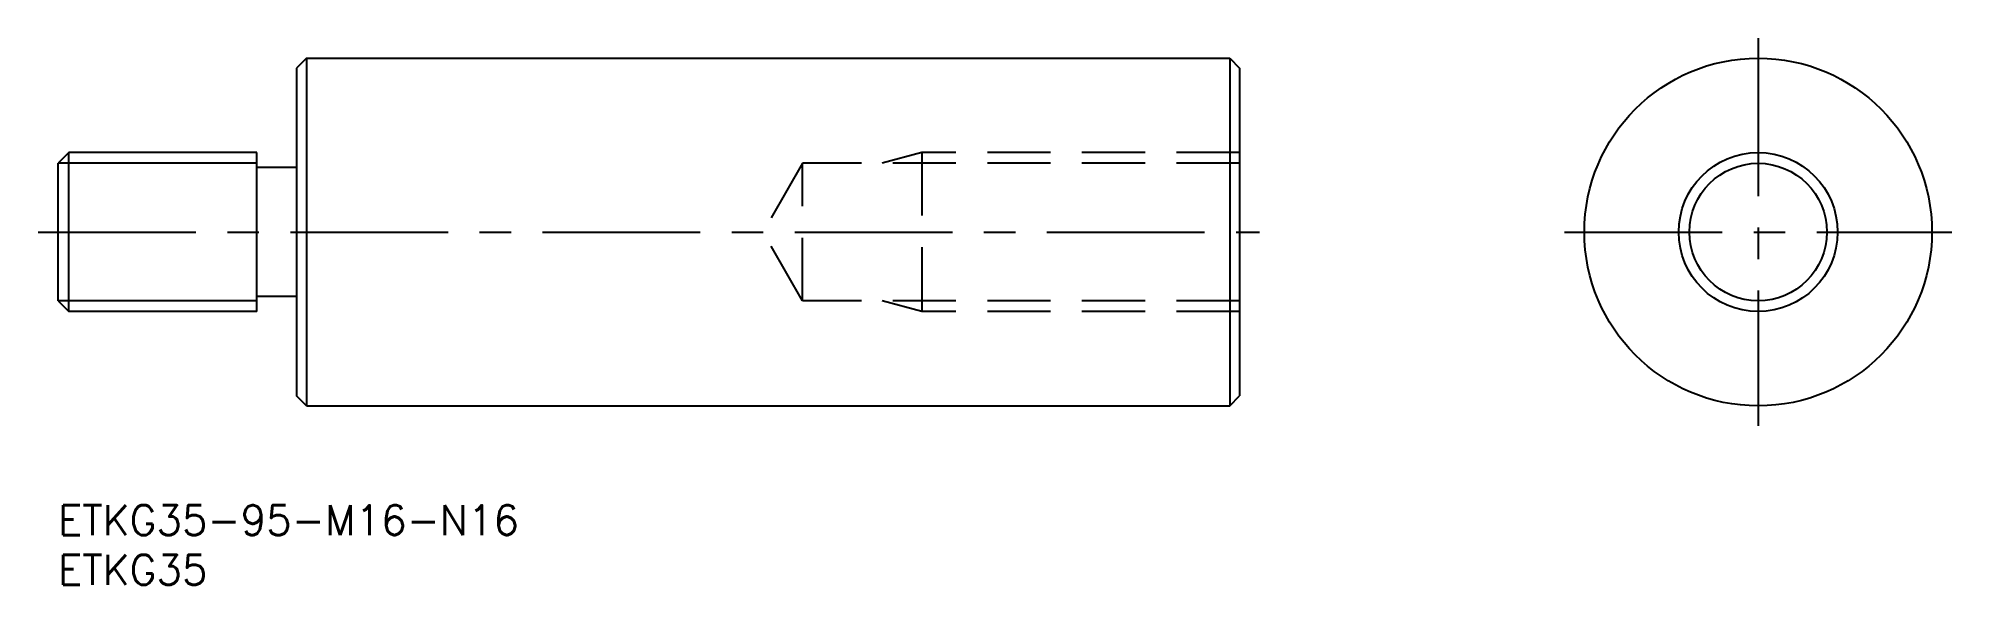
# Model space of a CAD drawing. Extents: x -2 to 191, y -8 to 47.
import ezdxf

# ---------------------------------------------------------------- set-up
doc = ezdxf.new("R2010")
doc.units = 0
doc.header["$LTSCALE"] = 0.5
doc.linetypes.add('CENTER', pattern=[50.8, 31.75, -6.35, 6.35, -6.35])
doc.linetypes.add('DASHED', pattern=[19.05, 12.7, -6.35])
for name, color, linetype in [('MSM_CENTER', 1, 'CENTER'), ('MSM_CONTINUOUS', 7, 'CONTINUOUS'), ('MSM_DASHED', 4, 'DASHED'), ('MSM_NARROW', 5, 'CONTINUOUS'), ('MSM_PART_NUMBER', 7, 'CONTINUOUS')]:
    doc.layers.add(name, color=color, linetype=linetype)
doc.styles.get("Standard").update_dxf_attribs({"font": 'txt.shx', "height": 3, "bigfont": 'bigfont.shx'})

# ---------------------------------------------------------------- blocks, each defined once
blk = doc.blocks.new('*U4')
at = {"layer": 'MSM_PART_NUMBER'}
blk.add_text('ETKG35-95-M16-N16', height=3, dxfattribs=at).set_placement((0, -3))
blk = doc.blocks.new('*U5')
at = {"layer": 'MSM_PART_NUMBER'}
blk.add_text('ETKG35', height=3, dxfattribs=at).set_placement((0, -8))

msp = doc.modelspace()

# ---------------------------------------------------------------- linework, layer by layer
at = {"layer": 'MSM_CENTER'}
for p, q in [((171.23, 47), (171.23, 8)), ((-2, 27.5), (121, 27.5)), ((151.73, 27.5), (190.73, 27.5))]:
    msp.add_line(p, q, dxfattribs=at)
at = {"layer": 'MSM_CONTINUOUS'}
for p, q in [((25, 45), (24, 44)), ((25, 45), (118, 45)), ((25, 45), (25, 10)), ((118, 45), (118, 10)), ((118, 45), (119, 44)), ((24, 44), (24, 11)), ((119, 44), (119, 11)), ((1.08, 35.5), (0, 34.42)), ((20, 35.5), (1.08, 35.5)), ((1.08, 19.5), (1.08, 35.5)), ((20, 19.5), (20, 35.5)), ((0, 20.58), (0, 34.42)), ((24, 34), (20, 34)), ((0, 20.58), (1.08, 19.5)), ((20, 19.5), (1.08, 19.5)), ((24, 21), (20, 21)), ((25, 10), (24, 11)), ((25, 10), (118, 10)), ((118, 10), (119, 11))]:
    msp.add_line(p, q, dxfattribs=at)
for radius in [17.5, 6.92]:
    msp.add_circle((171.23, 27.5), radius, dxfattribs=at)
at = {"layer": 'MSM_DASHED'}
for p, q in [((87, 35.5), (83, 34.42)), ((119, 35.5), (87, 35.5)), ((87, 35.5), (87, 19.5)), ((74.99, 34.42), (71, 27.5)), ((74.99, 20.58), (74.99, 34.42)), ((119, 34.42), (74.99, 34.42)), ((74.99, 20.58), (71, 27.5)), ((119, 20.58), (74.99, 20.58)), ((87, 19.5), (83, 20.58)), ((119, 19.5), (87, 19.5))]:
    msp.add_line(p, q, dxfattribs=at)
at = {"layer": 'MSM_NARROW'}
for p, q in [((20, 34.42), (0, 34.42)), ((20, 20.58), (0, 20.58))]:
    msp.add_line(p, q, dxfattribs=at)
msp.add_circle((171.23, 27.5), 8, dxfattribs=at)

# ---------------------------------------------------------------- block references
at = {"layer": 'MSM_CONTINUOUS'}
for name in ['*U4', '*U5']:
    msp.add_blockref(name, (0, 0), dxfattribs=at)

doc.saveas('drawing.dxf')
